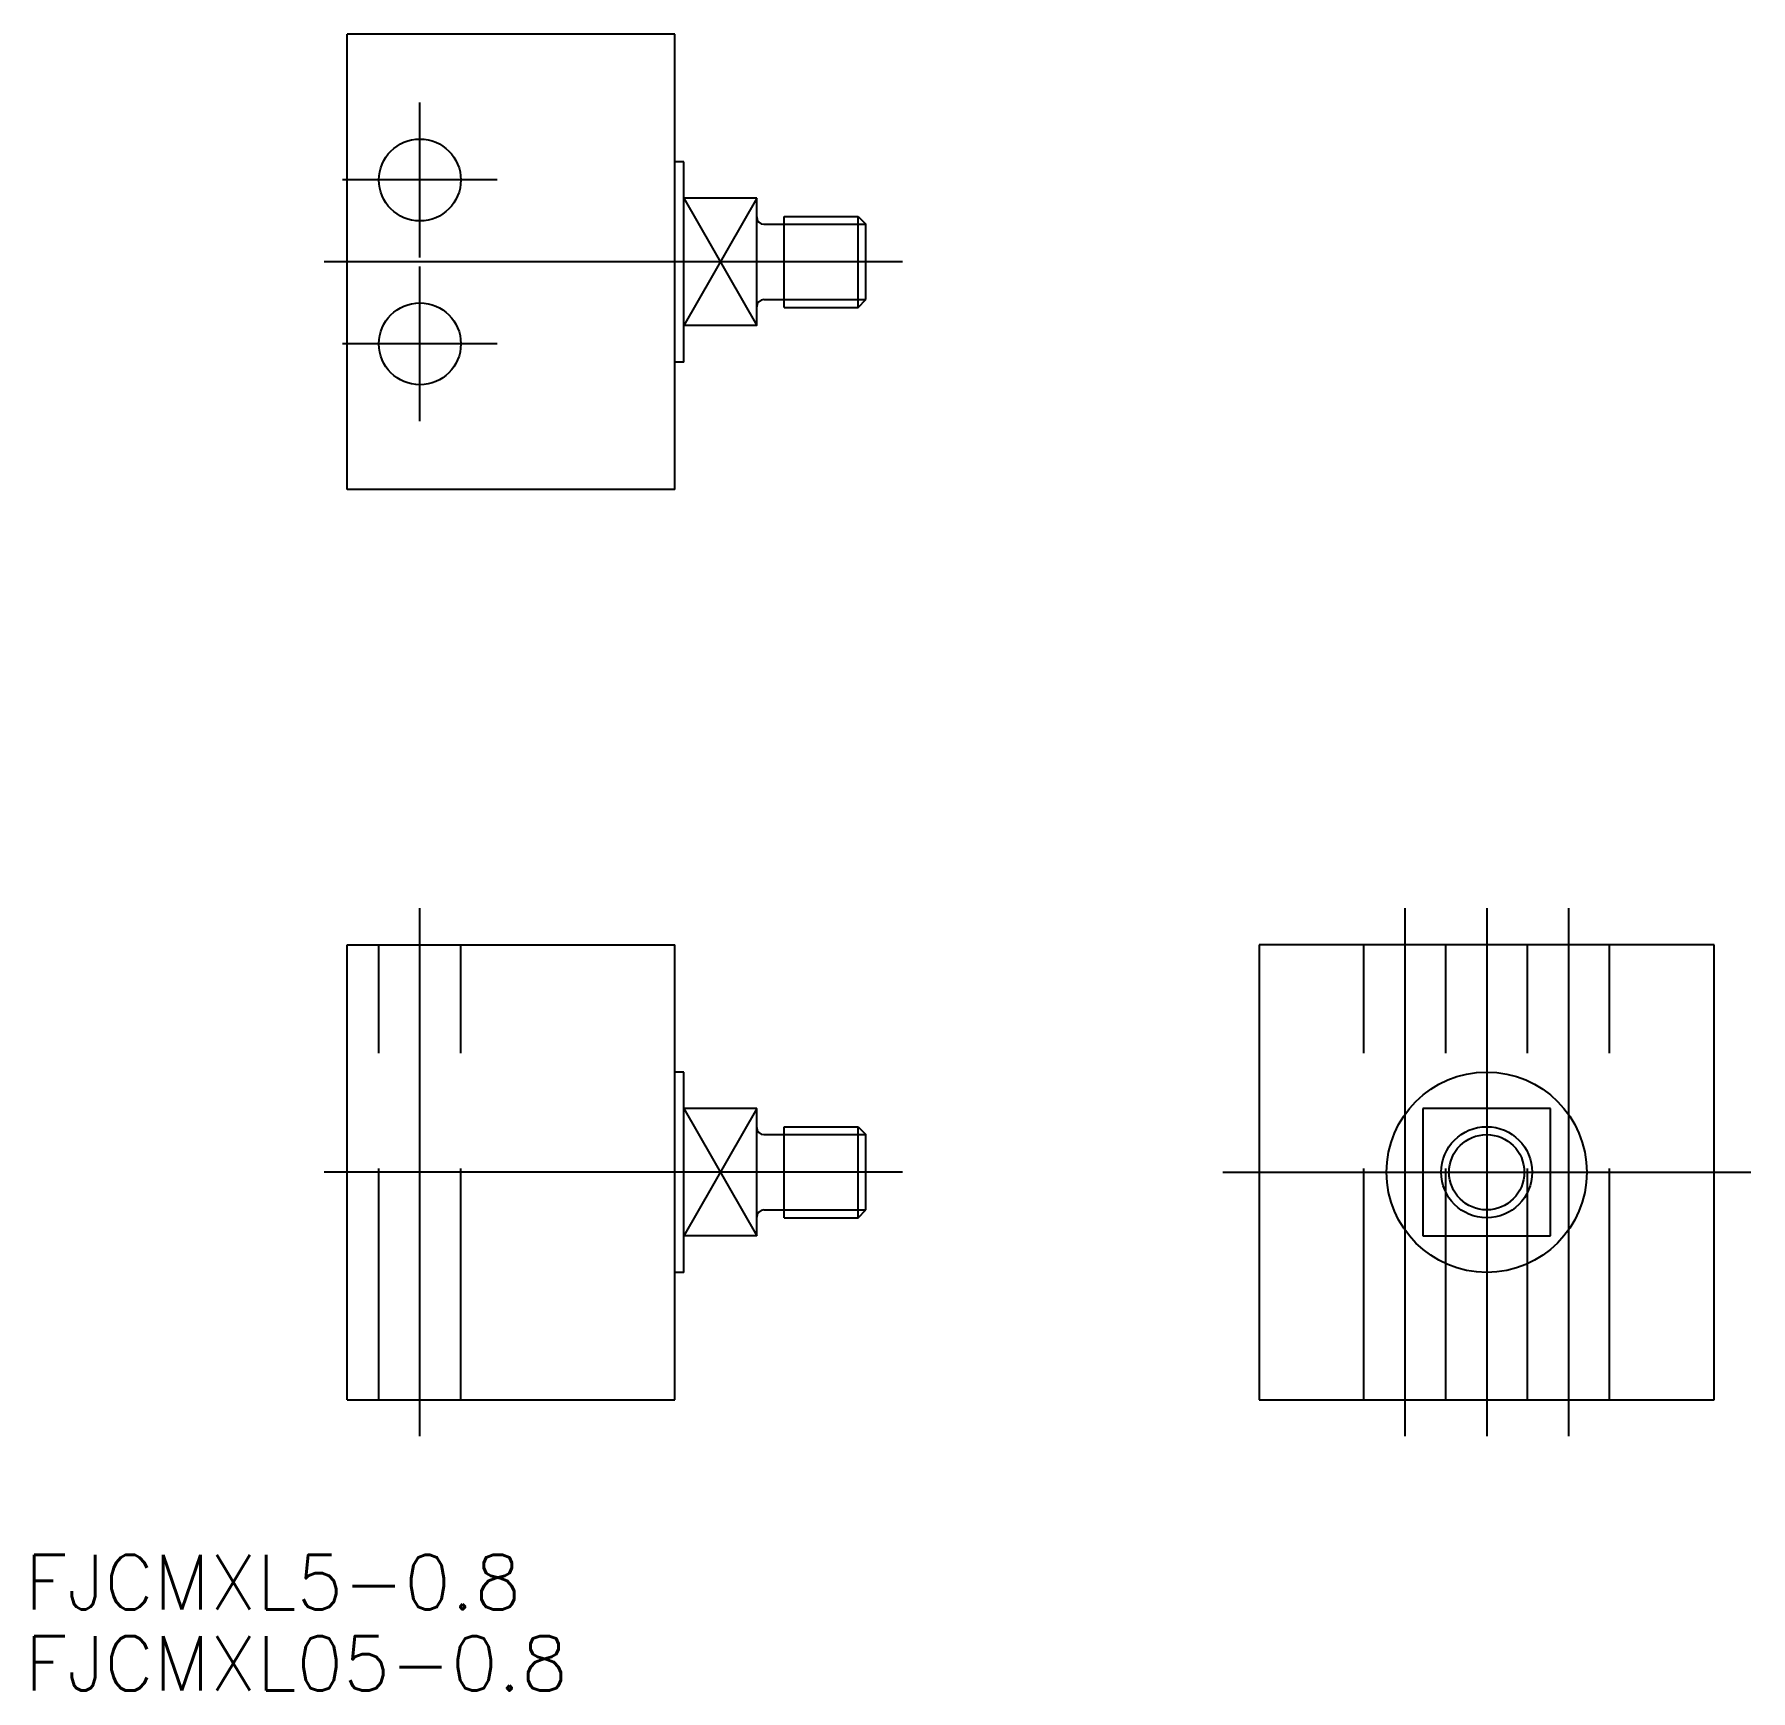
# Model space of a CAD drawing. Extents: x -79.8 to 14.5, y -28.5 to 62.5.
import ezdxf

# ---------------------------------------------------------------- set-up
doc = ezdxf.new("R2010")
doc.units = 0
doc.linetypes.add('CENTER', pattern=[50.8, 31.75, -6.35, 6.35, -6.35])
doc.linetypes.add('DASHED', pattern=[19.05, 12.7, -6.35])
doc.layers.get('0').update_dxf_attribs({"linetype": 'CONTINUOUS'})
doc.layers.add('CENTER', color=1, linetype='CENTER')
doc.styles.get("Standard").update_dxf_attribs({"font": 'txt.shx', "height": 3, "bigfont": 'bigfont.shx'})

msp = doc.modelspace()

# ---------------------------------------------------------------- linework, layer by layer
at = {"color": 7, "linetype": 'CONTINUOUS'}
for p, q in [((-44.599, 62.5), (-62.599, 62.5)), ((-62.599, 37.5), (-62.599, 62.5)), ((-44.599, 37.5), (-44.599, 62.5)), ((-44.099, 55.5), (-44.599, 55.5)), ((-44.099, 44.5), (-44.099, 55.5)), ((-40.099, 53.5), (-44.099, 53.5)), ((-40.099, 46.5), (-40.099, 53.5)), ((-39.699, 52.067), (-38.599, 52.067)), ((-38.599, 52.5), (-34.532, 52.5)), ((-38.599, 47.5), (-38.599, 52.5)), ((-34.532, 47.5), (-34.532, 52.5)), ((-34.532, 52.5), (-34.099, 52.067)), ((-34.099, 47.933), (-34.099, 52.067)), ((-39.699, 47.933), (-38.599, 47.933)), ((-38.599, 47.5), (-34.532, 47.5)), ((-34.532, 47.5), (-34.099, 47.933)), ((-40.099, 46.5), (-44.099, 46.5)), ((-44.099, 44.5), (-44.599, 44.5)), ((-44.599, 37.5), (-62.599, 37.5)), ((-62.599, -12.5), (-62.599, 12.5)), ((-62.599, 12.5), (-44.599, 12.5)), ((-44.599, -12.5), (-44.599, 12.5)), ((-12.5, 12.5), (-12.5, -12.5)), ((12.5, 12.5), (-12.5, 12.5)), ((12.5, -12.5), (12.5, 12.5)), ((-44.099, 5.5), (-44.599, 5.5)), ((-44.099, -5.5), (-44.099, 5.5)), ((-40.099, 3.5), (-44.099, 3.5)), ((-40.099, -3.5), (-40.099, 3.5)), ((-3.5, 3.5), (-3.5, -3.5)), ((3.5, 3.5), (-3.5, 3.5)), ((3.5, -3.5), (3.5, 3.5)), ((-39.699, 2.067), (-38.599, 2.067)), ((-38.599, 2.5), (-34.532, 2.5)), ((-38.599, -2.5), (-38.599, 2.5)), ((-34.532, -2.5), (-34.532, 2.5)), ((-34.532, 2.5), (-34.099, 2.067)), ((-34.099, -2.067), (-34.099, 2.067)), ((-39.699, -2.067), (-38.599, -2.067)), ((-38.599, -2.5), (-34.532, -2.5)), ((-34.532, -2.5), (-34.099, -2.067)), ((-40.099, -3.5), (-44.099, -3.5)), ((-3.5, -3.5), (3.5, -3.5)), ((-44.099, -5.5), (-44.599, -5.5)), ((-62.599, -12.5), (-44.599, -12.5)), ((-12.5, -12.5), (12.5, -12.5))]:
    msp.add_line(p, q, dxfattribs=at)
at = {"color": 3, "linetype": 'CONTINUOUS'}
for p, q in [((-44.099, 53.5), (-40.099, 46.5)), ((-40.099, 53.5), (-44.099, 46.5)), ((-38.599, 52.067), (-34.099, 52.067)), ((-38.599, 47.933), (-34.099, 47.933)), ((-40.099, 3.5), (-44.099, -3.5)), ((-44.099, 3.5), (-40.099, -3.5)), ((-38.599, 2.067), (-34.099, 2.067)), ((-38.599, -2.067), (-34.099, -2.067))]:
    msp.add_line(p, q, dxfattribs=at)
at = {"color": 3, "linetype": 'DASHED'}
for p, q in [((-60.849, -12.5), (-60.849, 12.5)), ((-56.349, -12.5), (-56.349, 12.5)), ((-6.75, -12.5), (-6.75, 12.5)), ((-2.25, -12.5), (-2.25, 12.5)), ((2.25, -12.5), (2.25, 12.5)), ((6.75, -12.5), (6.75, 12.5))]:
    msp.add_line(p, q, dxfattribs=at)
at = {"color": 7, "linetype": 'CONTINUOUS'}
for centre, radius in [((-58.599, 54.5), 2.25), ((-58.599, 45.5), 2.25), ((0, 0), 5.5), ((0, 0), 2.5)]:
    msp.add_circle(centre, radius, dxfattribs=at)
at = {"color": 3, "linetype": 'CONTINUOUS'}
msp.add_circle((0, 0), 2.067, dxfattribs=at)
at = {"color": 7, "linetype": 'CONTINUOUS'}
for centre, start, end in [((-39.699, 52.467), 180, 270), ((-39.699, 47.533), 90, 180), ((-39.699, 2.467), 180, 270), ((-39.699, -2.467), 90, 180)]:
    msp.add_arc(centre, 0.4, start, end, dxfattribs=at)
at = {"layer": 'CENTER', "color": 1, "linetype": 'CENTER'}
for p, q in [((-58.599, 50.25), (-58.599, 58.75)), ((-54.349, 54.5), (-62.849, 54.5)), ((-32.099, 50), (-64.599, 50)), ((-58.599, 41.25), (-58.599, 49.75)), ((-54.349, 45.5), (-62.849, 45.5)), ((-58.599, -14.5), (-58.599, 14.5)), ((-4.5, 14.5), (-4.5, -14.5)), ((0, 14.5), (0, -14.5)), ((4.5, 14.5), (4.5, -14.5)), ((-32.099, 0), (-64.599, 0)), ((-14.5, 0), (14.5, 0))]:
    msp.add_line(p, q, dxfattribs=at)

# ---------------------------------------------------------------- texts
at = {"color": 7, "linetype": 'CONTINUOUS'}
for s, p in [('FJCMXL5-0.8', (-80.293, -24.015)), ('FJCMXL05-0.8', (-80.293, -28.473))]:
    msp.add_text(s, height=3, dxfattribs=at).set_placement(p)

doc.saveas('drawing.dxf')
